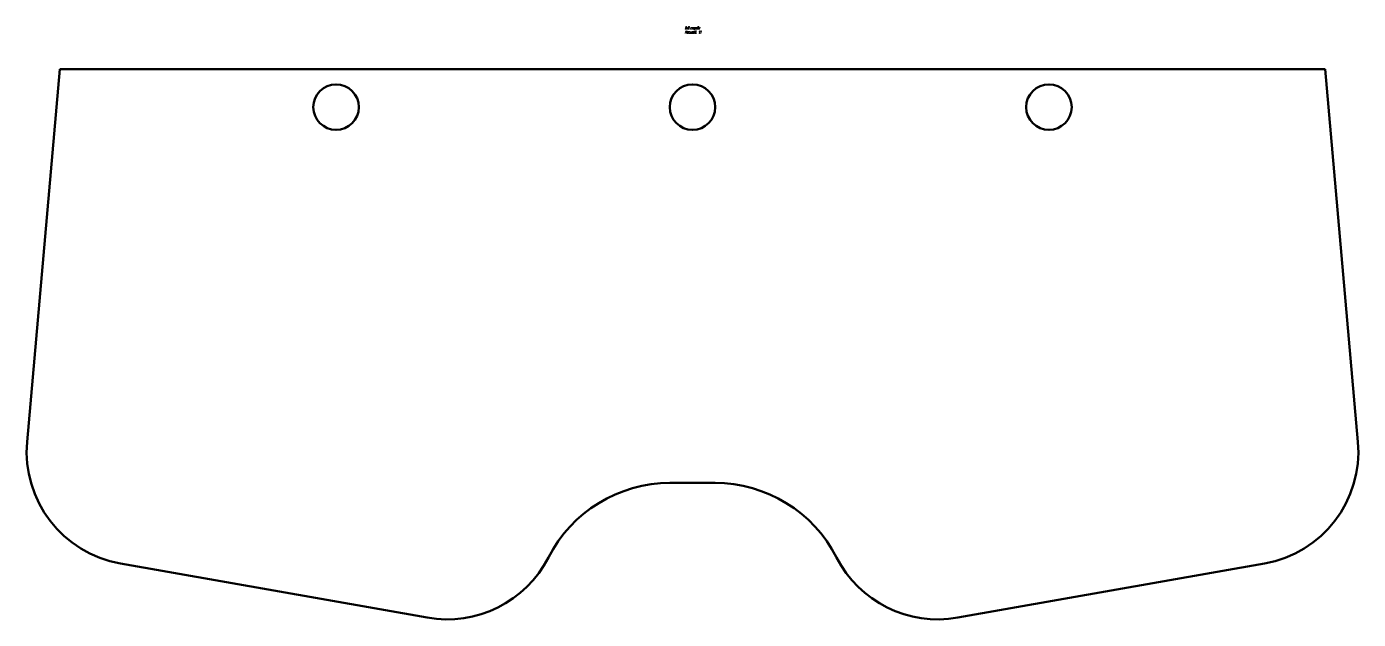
# Model space of a CAD drawing. Extents: x -668 to 1088, y -214 to 568.
import ezdxf

# ---------------------------------------------------------------- set-up
doc = ezdxf.new("R2010")
doc.units = 0

msp = doc.modelspace()

# ---------------------------------------------------------------- linework, layer by layer
at = {"color": 7, "lineweight": 50}
for p, q in [((-667.429199, 19.878494), (-624.417908, 511.5)), ((-624.417908, 511.5), (1044.417969, 511.5)), ((1087.429199, 19.878494), (1044.417969, 511.5)), ((210, -34.5), (180.330231, -34.5)), ((210, -34.5), (239.669769, -34.5)), ((-139.655762, -212.221161), (-544.047241, -140.916046)), ((559.655762, -212.221161), (964.047241, -140.916046))]:
    msp.add_line(p, q, dxfattribs=at)
at = {"color": 7, "lineweight": 13}
for points in [[(200.336182, 564.217102), (201.123688, 564.217102), (201.381577, 564.273376), (201.644073, 564.442261), (201.860519, 564.682739), (201.98027, 564.964172), (202.100006, 565.465637), (202.095398, 565.859619), (201.897369, 566.130859), (202.146057, 566.391785), (202.288818, 566.714172), (202.348679, 566.964905), (202.367111, 567.256592), (202.279602, 567.49707), (202.095398, 567.660828), (201.855927, 567.717102), (201.17894, 567.717102), (201.086838, 567.681274), (201.040787, 567.589172), (200.253296, 564.339905), (200.257889, 564.247803)], [(202.274994, 558.936401), (203.0625, 562.185669), (203.057892, 562.293152), (202.993423, 562.334045), (202.86908, 562.252197), (201.713165, 560.804077), (201.261841, 562.252197), (201.225006, 562.313599), (201.174347, 562.334045), (201.091446, 562.293152), (201.040787, 562.185669), (200.253296, 558.936401), (200.267105, 558.844299), (200.336182, 558.813599), (200.428284, 558.844299), (200.478943, 558.936401), (201.155914, 561.740479), (201.54277, 560.49707), (201.621048, 560.420349), (201.736191, 560.49707), (202.730927, 561.745605), (202.049347, 558.936401), (202.067764, 558.844299), (202.136841, 558.813599), (202.224335, 558.844299)], [(200.511185, 564.467834), (200.870392, 565.961975), (201.54277, 565.961975), (201.703949, 565.926147), (201.828293, 565.818726), (201.888153, 565.654968), (201.874344, 565.465637), (201.754608, 564.964172), (201.671707, 564.764587), (201.538162, 564.611084), (201.363159, 564.498535), (201.183548, 564.467834)], [(200.934875, 566.212708), (201.234207, 567.46637), (201.796051, 567.46637), (201.95723, 567.425415), (202.076981, 567.317993), (202.132233, 567.154236), (202.123032, 566.964905), (202.063156, 566.714172), (201.98027, 566.519714), (201.84671, 566.361084), (201.671707, 566.248535), (201.496704, 566.212708)], [(203.624344, 564.339905), (204.167755, 566.59137), (204.153946, 566.683472), (204.084869, 566.714172), (204.001968, 566.678345), (203.942108, 566.59137), (203.430923, 564.467834), (202.753952, 564.467834), (202.615784, 564.53949), (202.592758, 564.718567), (203.044083, 566.59137), (203.030258, 566.683472), (202.961182, 566.714172), (202.873688, 566.678345), (202.81842, 566.59137), (202.367111, 564.718567), (202.353287, 564.518982), (202.413162, 564.360352), (202.52829, 564.247803), (202.694077, 564.217102), (203.481583, 564.217102), (203.573685, 564.247803)], [(205.774994, 566.714172), (205.102631, 566.714172), (204.913818, 566.678345), (204.743423, 566.570923), (204.605255, 566.407166), (204.531586, 566.217834), (204.167755, 564.718567), (204.153946, 564.524109), (204.218414, 564.365479), (204.333557, 564.25293), (204.499344, 564.217102), (204.946045, 564.217102), (205.130264, 564.25293), (205.305267, 564.365479), (205.517105, 564.718567), (206.120392, 567.215637), (206.129608, 567.404968), (206.074341, 567.568726), (205.949997, 567.676147), (205.788818, 567.717102), (205.001312, 567.717102), (204.90921, 567.676147), (204.863159, 567.589172), (204.867767, 567.502197), (204.941452, 567.46637), (205.728943, 567.46637), (205.871704, 567.394714), (205.89473, 567.215637)], [(205.715134, 566.46344), (205.291443, 564.718567), (205.185532, 564.53949), (205.00592, 564.467834), (204.559204, 564.467834), (204.416443, 564.53949), (204.393417, 564.718567), (204.757233, 566.217834), (204.863159, 566.391785), (205.042755, 566.46344)], [(208.432236, 564.217102), (208.528946, 564.258057), (208.574997, 564.339905), (208.565796, 564.432007), (208.492111, 564.467834), (207.704605, 564.467834), (207.566452, 564.53949), (207.543427, 564.718567), (207.907242, 566.217834), (208.013153, 566.391785), (208.188156, 566.46344), (208.975662, 566.46344), (209.072372, 566.504395), (209.118423, 566.59137), (209.109207, 566.678345), (209.035522, 566.714172), (208.248032, 566.714172), (208.059204, 566.678345), (207.893417, 566.565796), (207.755264, 566.402039), (207.68158, 566.217834), (207.317764, 564.718567), (207.30394, 564.518982), (207.363815, 564.360352), (207.478943, 564.247803), (207.64473, 564.217102)], [(210.375656, 564.339905), (210.831573, 566.217834), (210.84079, 566.407166), (210.780914, 566.570923), (210.661179, 566.678345), (210.5, 566.714172), (209.712494, 566.714172), (209.620392, 566.683472), (209.569733, 566.59137), (209.026321, 564.339905), (209.040131, 564.247803), (209.109207, 564.217102), (209.201309, 564.247803), (209.251968, 564.339905), (209.767761, 566.46344), (210.440125, 566.46344), (210.582901, 566.391785), (210.605927, 566.217834), (210.149994, 564.339905), (210.163818, 564.247803), (210.232895, 564.217102), (210.324997, 564.247803)], [(211.296707, 565.342834), (212.305267, 565.342834), (212.397369, 565.373535), (212.448029, 565.465637), (212.632233, 566.217834), (212.641449, 566.407166), (212.581573, 566.570923), (212.461838, 566.678345), (212.300659, 566.714172), (211.849335, 566.714172), (211.660522, 566.678345), (211.494736, 566.565796), (211.356583, 566.402039), (211.282898, 566.217834), (210.919083, 564.718567), (210.905258, 564.518982), (210.965134, 564.360352), (211.080261, 564.247803), (211.246048, 564.217102), (212.033554, 564.217102), (212.130264, 564.258057), (212.176315, 564.339905), (212.167099, 564.432007), (212.093414, 564.467834), (211.305923, 564.467834), (211.16777, 564.53949), (211.144745, 564.718567)], [(211.356583, 565.593567), (211.50856, 566.217834), (211.614471, 566.391785), (211.789474, 566.46344), (212.240784, 566.46344), (212.383545, 566.391785), (212.406586, 566.217834), (212.254608, 565.593567)], [(212.825653, 564.217102), (213.502625, 564.217102), (213.682236, 564.247803), (213.857239, 564.360352), (214.069077, 564.718567), (214.432892, 566.217834), (214.442108, 566.407166), (214.382233, 566.570923), (214.262497, 566.678345), (214.105927, 566.714172), (213.313812, 566.714172), (213.22171, 566.683472), (213.171051, 566.59137), (212.388153, 563.342102), (212.401978, 563.25), (212.471054, 563.219299), (212.553955, 563.25), (212.613815, 563.342102)], [(212.885529, 564.462708), (213.36908, 566.46344), (214.046051, 566.46344), (214.184204, 566.391785), (214.207245, 566.217834), (213.843414, 564.718567), (213.732895, 564.53949), (213.5625, 564.462708)], [(214.828949, 561.167419), (214.216446, 562.062866), (215.063812, 562.062866), (215.160522, 562.103821), (215.211182, 562.185669), (215.197372, 562.272644), (215.123688, 562.313599), (214, 562.313599), (213.90329, 562.282898), (213.848022, 562.206116), (213.848022, 562.149841), (213.871048, 562.098694), (214.405258, 561.310669), (214.101318, 561.310669), (213.912506, 561.274841), (213.742111, 561.167419), (213.603943, 561.003662), (213.530258, 560.814331), (213.166443, 559.315063), (213.152634, 559.120605), (213.217102, 558.961975), (213.332245, 558.849426), (213.498032, 558.813599), (213.944733, 558.813599), (214.128952, 558.849426), (214.303955, 558.961975), (214.515793, 559.315063), (214.879608, 560.814331), (214.888809, 560.998535), (214.833557, 561.157166), (214.828949, 561.162292)], [(214.898026, 565.342834), (215.906586, 565.342834), (215.998688, 565.373535), (216.049347, 565.465637), (216.233551, 566.217834), (216.242767, 566.407166), (216.182892, 566.570923), (216.063156, 566.678345), (215.901978, 566.714172), (215.450653, 566.714172), (215.261841, 566.678345), (215.096054, 566.565796), (214.957901, 566.402039), (214.884216, 566.217834), (214.520401, 564.718567), (214.506577, 564.518982), (214.566452, 564.360352), (214.68158, 564.247803), (214.847366, 564.217102), (215.634872, 564.217102), (215.731583, 564.258057), (215.777634, 564.339905), (215.768417, 564.432007), (215.694733, 564.467834), (214.907242, 564.467834), (214.769073, 564.53949), (214.746048, 564.718567)], [(214.957901, 565.593567), (215.109863, 566.217834), (215.21579, 566.391785), (215.390793, 566.46344), (215.842102, 566.46344), (215.984863, 566.391785), (216.007904, 566.217834), (215.855927, 565.593567)], [(217.928284, 566.714172), (217.25592, 566.714172), (217.067108, 566.678345), (216.896713, 566.570923), (216.75856, 566.407166), (216.684875, 566.217834), (216.32106, 564.718567), (216.307236, 564.524109), (216.371704, 564.365479), (216.486847, 564.25293), (216.652634, 564.217102), (217.09935, 564.217102), (217.283554, 564.25293), (217.458557, 564.365479), (217.670395, 564.718567), (218.273682, 567.215637), (218.282898, 567.404968), (218.227631, 567.568726), (218.103287, 567.676147), (217.942108, 567.717102), (217.154602, 567.717102), (217.0625, 567.676147), (217.016449, 567.589172), (217.021057, 567.502197), (217.094742, 567.46637), (217.882233, 567.46637), (218.024994, 567.394714), (218.048035, 567.215637)], [(217.868423, 566.46344), (217.444733, 564.718567), (217.338821, 564.53949), (217.15921, 564.467834), (216.712494, 564.467834), (216.569733, 564.53949), (216.546707, 564.718567), (216.910522, 566.217834), (217.016449, 566.391785), (217.19606, 566.46344)], [(219.378952, 564.339905), (219.922363, 566.59137), (219.908554, 566.683472), (219.839478, 566.714172), (219.756577, 566.678345), (219.696716, 566.59137), (219.185532, 564.467834), (218.50856, 564.467834), (218.370392, 564.53949), (218.347366, 564.718567), (218.798691, 566.59137), (218.784866, 566.683472), (218.71579, 566.714172), (218.628296, 566.678345), (218.573029, 566.59137), (218.121704, 564.718567), (218.107895, 564.518982), (218.16777, 564.360352), (218.282898, 564.247803), (218.448685, 564.217102), (219.236191, 564.217102), (219.328293, 564.247803)], [(219.144073, 558.936401), (219.93158, 562.185669), (219.917755, 562.277771), (219.844086, 562.308472), (219.761185, 562.272644), (218.90921, 561.525574), (218.849335, 561.438599), (218.867767, 561.351624), (218.936844, 561.310669), (219.024338, 561.351624), (219.632233, 561.888916), (218.918427, 558.936401), (218.936844, 558.844299), (219.00592, 558.813599), (219.093414, 558.844299)], [(221.165787, 558.936401), (221.953293, 562.185669), (221.939468, 562.277771), (221.865784, 562.308472), (221.782898, 562.272644), (220.930923, 561.525574), (220.871048, 561.438599), (220.889481, 561.351624), (220.958557, 561.310669), (221.046051, 561.351624), (221.653946, 561.888916), (220.940125, 558.936401), (220.958557, 558.844299), (221.027634, 558.813599), (221.115128, 558.844299)], [(204.259872, 559.054077), (204.172363, 559.156433), (204.16777, 559.315063), (204.61908, 561.187866), (204.614471, 561.279968), (204.536179, 561.310669), (203.748688, 561.310669), (203.559875, 561.274841), (203.394073, 561.162292), (203.25592, 560.998535), (203.182236, 560.814331), (202.81842, 559.315063), (202.804611, 559.115479), (202.864471, 558.956848), (202.979599, 558.844299), (203.145401, 558.813599), (203.59671, 558.813599), (203.790131, 558.854553), (203.974335, 558.982483), (204.043427, 558.885254), (204.13092, 558.813599), (204.172363, 558.808472), (204.259872, 558.844299), (204.310532, 558.936401)], [(203.942108, 559.315063), (203.836182, 559.135986), (203.656586, 559.064331), (203.205261, 559.064331), (203.067108, 559.135986), (203.044083, 559.315063), (203.407898, 560.814331), (203.513809, 560.988281), (203.688812, 561.059937), (204.365784, 561.059937)], [(205.733551, 558.813599), (205.830261, 558.854553), (205.876312, 558.936401), (205.867111, 559.028503), (205.793427, 559.064331), (205.00592, 559.064331), (204.867767, 559.135986), (204.844742, 559.315063), (205.208557, 560.814331), (205.314468, 560.988281), (205.489471, 561.059937), (206.276978, 561.059937), (206.373688, 561.100891), (206.419739, 561.187866), (206.410522, 561.274841), (206.336838, 561.310669), (205.549347, 561.310669), (205.360519, 561.274841), (205.194733, 561.162292), (205.05658, 560.998535), (204.982895, 560.814331), (204.61908, 559.315063), (204.605255, 559.115479), (204.665131, 558.956848), (204.780258, 558.844299), (204.946045, 558.813599)], [(207.483551, 559.064331), (207.994736, 561.187866), (207.980927, 561.279968), (207.916443, 561.310669), (207.828949, 561.274841), (207.769073, 561.187866), (207.257889, 559.064331), (206.80658, 559.064331), (206.668427, 559.135986), (206.645401, 559.315063), (207.09671, 561.187866), (207.082901, 561.279968), (207.013809, 561.310669), (206.926315, 561.274841), (206.871048, 561.187866), (206.419739, 559.315063), (206.405914, 559.115479), (206.46579, 558.956848), (206.580917, 558.844299), (206.746704, 558.813599), (208.211182, 558.813599), (208.298691, 558.844299), (208.349335, 558.936401), (208.892761, 561.187866), (208.878952, 561.279968), (208.814468, 561.310669), (208.726974, 561.274841), (208.667099, 561.187866), (208.155914, 559.064331)], [(210.214478, 561.059937), (209.698685, 558.936401), (209.712494, 558.844299), (209.786179, 558.813599), (209.873688, 558.844299), (209.924347, 558.936401), (210.440125, 561.059937), (210.891449, 561.059937), (211.029602, 560.988281), (211.052628, 560.814331), (210.59671, 558.936401), (210.615128, 558.844299), (210.684204, 558.813599), (210.771713, 558.844299), (210.822372, 558.936401), (211.27829, 560.814331), (211.287506, 561.003662), (211.232239, 561.167419), (211.112503, 561.274841), (210.951309, 561.310669), (209.486847, 561.310669), (209.39473, 561.279968), (209.344086, 561.187866), (208.800659, 558.936401), (208.814468, 558.844299), (208.883545, 558.813599), (208.975662, 558.844299), (209.026321, 558.936401), (209.542099, 561.059937)], [(212.807236, 559.054077), (212.719742, 559.156433), (212.715134, 559.315063), (213.166443, 561.187866), (213.161835, 561.279968), (213.083557, 561.310669), (212.296051, 561.310669), (212.107239, 561.274841), (211.941452, 561.162292), (211.803284, 560.998535), (211.729599, 560.814331), (211.365784, 559.315063), (211.351974, 559.115479), (211.411835, 558.956848), (211.526978, 558.844299), (211.692764, 558.813599), (212.144073, 558.813599), (212.337494, 558.854553), (212.521713, 558.982483), (212.59079, 558.885254), (212.678284, 558.813599), (212.719742, 558.808472), (212.807236, 558.844299), (212.857895, 558.936401)], [(212.489471, 559.315063), (212.383545, 559.135986), (212.203949, 559.064331), (211.752625, 559.064331), (211.614471, 559.135986), (211.591446, 559.315063), (211.955261, 560.814331), (212.061188, 560.988281), (212.236191, 561.059937), (212.913162, 561.059937)], [(214.290131, 559.315063), (214.184204, 559.135986), (214.004608, 559.064331), (213.557892, 559.064331), (213.415131, 559.135986), (213.392105, 559.315063), (213.75592, 560.814331), (213.861847, 560.988281), (214.041443, 561.059937), (214.488159, 561.059937), (214.63092, 560.988281), (214.653946, 560.814331)], [(215.017761, 559.064331), (214.925659, 559.023376), (214.875, 558.936401), (214.884216, 558.849426), (214.957901, 558.813599), (215.054611, 558.854553), (215.100662, 558.936401), (215.091446, 559.028503)], [(215.381577, 560.563599), (215.284866, 560.522644), (215.238815, 560.435669), (215.243423, 560.348694), (215.321716, 560.312866), (215.418427, 560.353821), (215.464478, 560.435669), (215.450653, 560.522644)], [(219.738159, 559.064331), (219.646057, 559.023376), (219.595398, 558.936401), (219.604614, 558.849426), (219.678284, 558.813599), (219.774994, 558.854553), (219.821045, 558.936401), (219.811844, 559.028503)], [(220.101974, 560.563599), (220.005264, 560.522644), (219.959213, 560.435669), (219.963821, 560.348694), (220.042114, 560.312866), (220.138824, 560.353821), (220.184875, 560.435669), (220.171051, 560.522644)]]:
    msp.add_lwpolyline(points, close=True, dxfattribs=at)
at = {"color": 7, "lineweight": 50}
for centre in [(-260, 461.5), (210, 461.5), (680, 461.5)]:
    msp.add_circle(centre, 30, dxfattribs=at)
for centre, radius, start, end in [((-518, 6.80513), 150, 175.000006, 259.999999), ((938, 6.80513), 150, 280.000002, 5), ((180.330231, -214.5), 180, 90.000003, 152.964313), ((239.669769, -214.5), 180, 27.035694, 90.000003), ((-113.608521, -64.5), 150, 259.999999, 332.964306), ((533.608521, -64.5), 150, 207.035687, 280.000002)]:
    msp.add_arc(centre, radius, start, end, dxfattribs=at)

doc.saveas('drawing.dxf')
